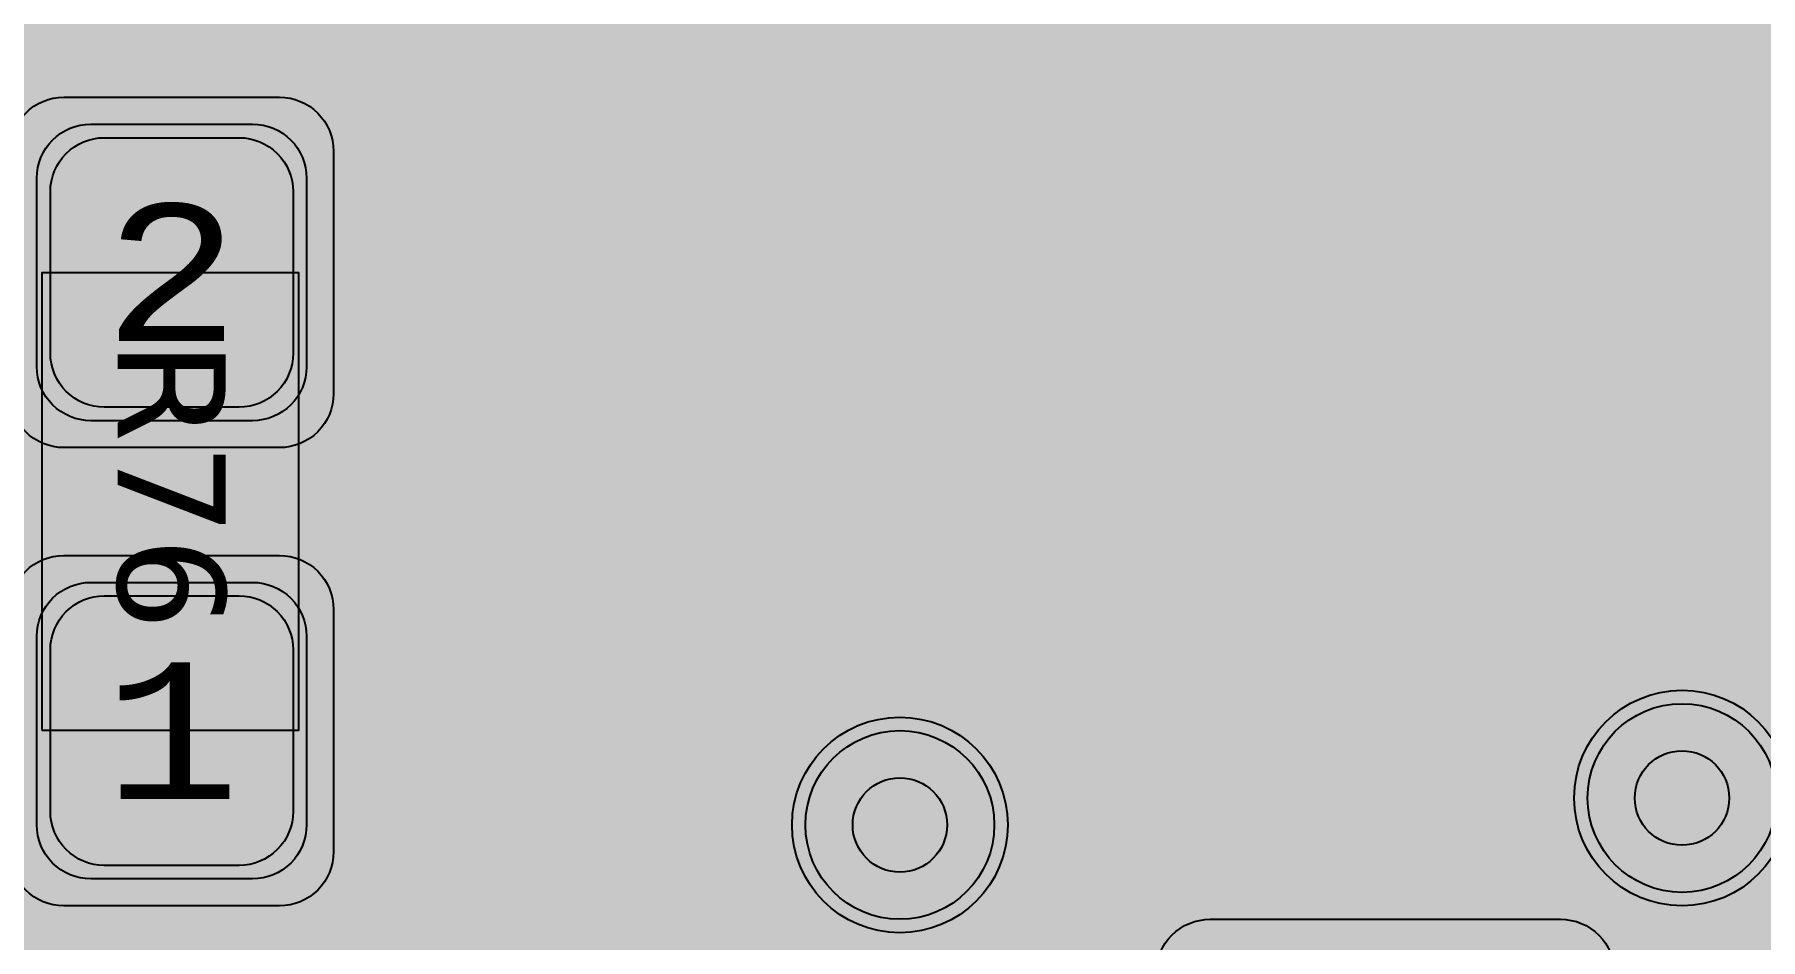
# Model space of a CAD drawing. Extents: x -28 to 199, y -61 to 255.
# Drawn here: x 74.99 to 81.39, y 214.88 to 218.23 of the extents above; entities that cross this region are included whole.
import ezdxf
from ezdxf.enums import TextEntityAlignment as Align

# ---------------------------------------------------------------- set-up
doc = ezdxf.new("R2010")
doc.units = 0
doc.header["$MEASUREMENT"] = 0
for name, color, linetype in [('ASSEMBLY_OUTLINES_TOP', 102, 'CONTINUOUS'), ('ASSEMBLY_PART_NUMBERS_BTM', 191, 'CONTINUOUS'), ('ASSEMBLY_PART_NUMBERS_TOP', 102, 'CONTINUOUS'), ('ASSEMBLY_REF_DES_BTM', 191, 'CONTINUOUS'), ('ASSEMBLY_REF_DES_TOP', 102, 'CONTINUOUS'), ('DRILL_DRAWING', 21, 'CONTINUOUS'), ('GENERATED_SILKSCREEN_BTM', 255, 'CONTINUOUS'), ('GENERATED_SILKSCREEN_TOP', 140, 'CONTINUOUS'), ('PART_PADS_SMD_TOP', 150, 'CONTINUOUS'), ('PIN_NUMBERS_BTM', 8, 'CONTINUOUS'), ('PIN_NUMBERS_TOP', 8, 'CONTINUOUS'), ('PLACEMENT_OUTLINES_TOP', 130, 'CONTINUOUS'), ('PLANE_SHAPES_LAYER_2', 230, 'CONTINUOUS'), ('PLANE_SHAPES_LAYER_3', 81, 'CONTINUOUS'), ('SILKSCREEN_OUTLINES_TOP', 150, 'CONTINUOUS'), ('SILKSCREEN_REF_DES_BTM', 211, 'CONTINUOUS'), ('SILKSCREEN_REF_DES_TOP', 150, 'CONTINUOUS'), ('SOLDERMASK_PADS_TOP', 180, 'CONTINUOUS'), ('SOLDERPASTE_PADS_TOP', 180, 'CONTINUOUS'), ('TRACES_LAYER_2', 230, 'CONTINUOUS'), ('TRACES_LAYER_BOTTOM', 10, 'CONTINUOUS'), ('TRACES_LAYER_TOP', 150, 'CONTINUOUS'), ('VIA_HOLES_LAYER_2', 30, 'CONTINUOUS'), ('VIA_HOLES_LAYER_3', 30, 'CONTINUOUS'), ('VIA_HOLES_LAYER_BOTTOM', 30, 'CONTINUOUS'), ('VIA_HOLES_LAYER_TOP', 30, 'CONTINUOUS'), ('VIA_PADS_LAYER_2', 230, 'CONTINUOUS'), ('VIA_PADS_LAYER_3', 81, 'CONTINUOUS'), ('VIA_PADS_LAYER_BOTTOM', 10, 'CONTINUOUS'), ('VIA_PADS_LAYER_TOP', 150, 'CONTINUOUS')]:
    doc.layers.add(name, color=color, linetype=linetype)
doc.styles.add('COURIER_NEW', font='COUR.TTF')
doc.styles.add('VERDANA', font='verdana.TTF')
doc.styles.add('VERIBEST_GERBER_0', font='txt')

msp = doc.modelspace()

# ---------------------------------------------------------------- hatches: boundary and pattern name
at = {"layer": 'PLANE_SHAPES_LAYER_2'}
h = msp.add_hatch(color=256, dxfattribs=at)
h.paths.add_polyline_path([(169.5, 129.25), (149.5, 129.25), (142.25, 122), (142.25, 90.5), (147.5, 90.5), (147.5, 80), (154, 80), (154, 69.25), (131.75, 69.25), (131.75, 73.25), (121.25, 73.25), (121.25, 81), (110.5, 81), (110.5, 125.75), (106.5, 125.75), (106.5, 128.75), (93.5, 128.75), (93.5, 120.25), (91.75, 120.25), (91.75, 121.5), (80, 121.5), (80, 118.25), (73.25, 118.25), (73.25, 124.5), (67.5, 124.5), (67.5, 128), (57.75, 128), (57.75, 120.25), (55.25, 120.25), (55.25, 121.5), (47.5, 121.5), (47.5, 119), (35, 119), (35, 134.75), (32.75, 134.75), (32.75, 159.75), (29.25, 159.75), (29.25, 175.25), (22.5, 175.25), (22.5, 195.25), (17.25, 195.25), (17.25, 198), (22.5, 198), (22.5, 216.5), (40.25, 216.5), (40.25, 235.5), (54.5, 235.5), (54.5, 254), (87.25, 254), (87.25, 236.25), (86.25, 236.25), (86.25, 228.75), (81, 228.75), (81, 218.75), (95.25, 218.75), (95.25, 194.5), (87, 194.5), (87, 172), (131.1, 172), (131.1, 208.75), (115.5, 208.75), (115.5, 213.75), (106.75, 213.75), (106.75, 218.75), (110.25, 222.25), (110.25, 226.25), (142.5, 226.25), (142.5, 221.5), (160.5, 221.5), (160.5, 240.75), (169.5, 240.75)])
h.paths.add_polyline_path([(35.5, 149.5), (41.75, 149.5), (41.75, 152), (39.25, 152), (39.25, 154), (37.75, 154), (37.75, 152), (35.5, 152)], flags=16)
h.paths.add_polyline_path([(37.5, 125.75), (37.5, 128.75), (42.75, 128.75), (42.75, 125.75)], flags=16)
h.paths.add_polyline_path([(52, 127.75), (52, 130.75), (54.25, 130.75), (54.25, 127.75)], flags=16)
h.paths.add_polyline_path([(50.75, 219.5), (50.75, 226.5), (71.75, 226.5), (71.75, 219.5)], flags=16)
h.paths.add_polyline_path([(66.5, 150.75), (66.5, 177.5), (72.25, 177.5), (72.25, 150.75)], flags=16)
h.paths.add_polyline_path([(47.25, 185.25), (73, 185.25), (73, 188.25), (70.25, 188.25), (70.25, 191), (47.25, 191)], flags=16)
h.paths.add_polyline_path([(84.5, 208), (84.5, 212.75), (85, 212.75), (85, 208)], flags=16)
h.paths.add_polyline_path([(61.5, 137.25), (87.75, 137.25), (87.75, 140.5), (84.75, 140.5), (84.75, 143), (61.5, 143)], flags=16)
h.paths.add_polyline_path([(88.75, 127), (88.75, 130), (91, 130), (91, 127)], flags=16)
h.paths.add_polyline_path([(85.5, 130.25), (85.5, 132.5), (91, 132.5), (91, 130.25)], flags=16)
h.paths.add_polyline_path([(108.75, 142.25), (135.75, 142.25), (135.75, 145.75), (132.25, 145.75), (132.25, 149), (108.75, 149)], flags=16)
h.paths.add_polyline_path([(114.25, 126.75), (140.75, 126.75), (140.75, 129.75), (137.25, 129.75), (137.25, 133), (114.25, 133)], flags=16)
h.paths.add_polyline_path([(155.25, 180.25), (166.25, 180.25), (166.25, 186.25), (152.25, 186.25), (152.25, 183), (155.25, 183)], flags=16)
at = {"layer": 'PLANE_SHAPES_LAYER_3'}
h = msp.add_hatch(color=256, dxfattribs=at)
h.paths.add_polyline_path([(169.5, 129.25), (149.5, 129.25), (142.25, 122), (142.25, 90.5), (147.5, 90.5), (147.5, 80), (154, 80), (154, 69.25), (131.75, 69.25), (131.75, 73.25), (121.25, 73.25), (121.25, 81), (110.5, 81), (110.5, 125.75), (106.5, 125.75), (106.5, 128.75), (93.5, 128.75), (93.5, 120.25), (91.75, 120.25), (91.75, 121.5), (80, 121.5), (80, 118.25), (73.25, 118.25), (73.25, 124.5), (67.5, 124.5), (67.5, 127.75), (58.25, 127.75), (58.25, 130.25), (88.75, 130.25), (88.75, 127), (91, 127), (91, 132.5), (55, 132.5), (55, 131.25), (52, 131.25), (52, 127.75), (55, 127.75), (55, 127.25), (57.75, 127.25), (57.75, 120.25), (55.25, 120.25), (55.25, 121.5), (47.5, 121.5), (47.5, 119), (35, 119), (35, 134.75), (32.75, 134.75), (32.75, 159.75), (29.25, 159.75), (29.25, 175.25), (22.5, 175.25), (22.5, 195.25), (17.25, 195.25), (17.25, 198), (22.5, 198), (22.5, 216.5), (40.25, 216.5), (40.25, 235.5), (54.5, 235.5), (54.5, 254), (87.25, 254), (87.25, 236.25), (86.25, 236.25), (86.25, 228.75), (81, 228.75), (81, 218.75), (95.25, 218.75), (95.25, 194.5), (87, 194.5), (87, 172), (131.1, 172), (131.1, 208.75), (115.5, 208.75), (115.5, 213.75), (106.75, 213.75), (106.75, 218.75), (110.25, 222.25), (110.25, 226.25), (142.5, 226.25), (142.5, 221.5), (160.5, 221.5), (160.5, 240.75), (169.5, 240.75)])
h.paths.add_polyline_path([(35.5, 149.5), (41.75, 149.5), (41.75, 152), (39.25, 152), (39.25, 154), (37.75, 154), (37.75, 152), (35.5, 152)], flags=16)
h.paths.add_polyline_path([(37.5, 125.75), (37.5, 128.75), (42.75, 128.75), (42.75, 125.75)], flags=16)
h.paths.add_polyline_path([(50.75, 219.5), (50.75, 226.5), (71.75, 226.5), (71.75, 219.5)], flags=16)
h.paths.add_polyline_path([(66.5, 150.75), (66.5, 177.5), (72.25, 177.5), (72.25, 150.75)], flags=16)
h.paths.add_polyline_path([(47.25, 185.25), (73, 185.25), (73, 188.25), (70.25, 188.25), (70.25, 191), (47.25, 191)], flags=16)
h.paths.add_polyline_path([(84.5, 208), (84.5, 212.75), (85, 212.75), (85, 208)], flags=16)
h.paths.add_polyline_path([(61.5, 137.25), (87.75, 137.25), (87.75, 140.5), (84.75, 140.5), (84.75, 143), (61.5, 143)], flags=16)
h.paths.add_polyline_path([(108.75, 142.25), (135.75, 142.25), (135.75, 145.75), (132.25, 145.75), (132.25, 149), (108.75, 149)], flags=16)
h.paths.add_polyline_path([(114.25, 126.75), (140.75, 126.75), (140.75, 129.75), (137.25, 129.75), (137.25, 133), (114.25, 133)], flags=16)
h.paths.add_polyline_path([(155.25, 180.25), (166.25, 180.25), (166.25, 186.25), (152.25, 186.25), (152.25, 183), (155.25, 183)], flags=16)
at = {"layer": 'VIA_HOLES_LAYER_2'}
h = msp.add_hatch(color=256, dxfattribs=at)
edge = h.paths.add_edge_path()
edge.add_arc((81.1, 215.4), 0.175, 0, 360)
h = msp.add_hatch(color=256, dxfattribs=at)
edge = h.paths.add_edge_path()
edge.add_arc((78.2, 215.3), 0.175, 0, 360)
at = {"layer": 'VIA_HOLES_LAYER_3'}
h = msp.add_hatch(color=256, dxfattribs=at)
edge = h.paths.add_edge_path()
edge.add_arc((81.1, 215.4), 0.175, 0, 360)
h = msp.add_hatch(color=256, dxfattribs=at)
edge = h.paths.add_edge_path()
edge.add_arc((78.2, 215.3), 0.175, 0, 360)
at = {"layer": 'VIA_HOLES_LAYER_BOTTOM'}
h = msp.add_hatch(color=256, dxfattribs=at)
edge = h.paths.add_edge_path()
edge.add_arc((81.1, 215.4), 0.175, 0, 360)
h = msp.add_hatch(color=256, dxfattribs=at)
edge = h.paths.add_edge_path()
edge.add_arc((78.2, 215.3), 0.175, 0, 360)
at = {"layer": 'VIA_HOLES_LAYER_TOP'}
h = msp.add_hatch(color=256, dxfattribs=at)
edge = h.paths.add_edge_path()
edge.add_arc((81.1, 215.4), 0.175, 0, 360)
h = msp.add_hatch(color=256, dxfattribs=at)
edge = h.paths.add_edge_path()
edge.add_arc((78.2, 215.3), 0.175, 0, 360)

# ---------------------------------------------------------------- linework, layer by layer
at = {"layer": 'ASSEMBLY_OUTLINES_TOP'}
msp.add_lwpolyline([(75.02, 215.65), (75.02, 217.35), (75.97, 217.35), (75.97, 215.65)], close=True, dxfattribs=at)
at = {"layer": 'GENERATED_SILKSCREEN_BTM', "const_width": 0.15}
for points in [[(74.86602, 217.27842), (75.11322, 217.27842), (75.11682, 217.27962), (75.12522, 217.28202), (75.12762, 217.28322), (75.13242, 217.28682), (75.29682, 217.48842), (75.29922, 217.49442), (75.30042, 217.49562), (75.30042, 217.49802), (75.30162, 217.50042), (75.30162, 217.50162), (75.30162, 217.50402), (75.30162, 217.90842), (75.30042, 217.91322), (75.29922, 217.91802), (75.29682, 217.92282), (75.13242, 218.12442), (75.12642, 218.13042), (75.11922, 218.13162), (75.11082, 218.13042), (75.10242, 218.12562), (75.09642, 218.12082), (75.09162, 218.11242), (75.09042, 218.10522), (75.09282, 218.09682), (75.25242, 217.90122), (75.25242, 217.51362), (75.10122, 217.32642), (74.87802, 217.32642)], [(79.8636, 216.3704), (79.8652, 216.3648), (79.8644, 216.3592), (79.8612, 216.3544), (79.8564, 216.3512), (79.8508, 216.3496), (79.8452, 216.3488), (79.8404, 216.3504), (79.8364, 216.3552), (79.4052, 217.1224), (79.4036, 217.1264), (79.4036, 217.1296), (79.4036, 217.1328), (79.4052, 217.136), (79.4076, 217.1408), (79.4108, 217.144), (79.4148, 217.1456), (79.4188, 217.1464), (79.9588, 217.1464), (79.9644, 217.1448), (79.9692, 217.1408), (79.9716, 217.136), (79.9724, 217.1296), (79.9716, 217.124), (79.9692, 217.1184), (79.9644, 217.1144), (79.9588, 217.1136), (79.446, 217.1136), (79.8636, 216.3704)], [(80.5884, 216.3496), (80.7236, 216.4592), (80.726, 216.4608), (80.7276, 216.4632), (80.7284, 216.4656), (80.7284, 216.468), (80.7276, 216.4736), (80.7244, 216.4792), (80.7204, 216.4832), (80.7156, 216.4864), (80.71, 216.4872), (80.7044, 216.4856), (80.574, 216.3792), (80.3156, 216.3792), (80.1908, 216.48), (80.1908, 216.6288), (80.314, 216.7304), (80.4468, 216.7304), (80.4532, 216.732), (80.4572, 216.7352), (80.4596, 216.7408), (80.4604, 216.7464), (80.4596, 216.752), (80.4572, 216.7568), (80.4532, 216.7608), (80.4468, 216.7624), (80.314, 216.7624), (80.1908, 216.864), (80.1908, 217.0128), (80.3156, 217.1136), (80.574, 217.1136), (80.7044, 217.0072), (80.71, 217.0056), (80.7156, 217.0064), (80.7204, 217.0088), (80.7244, 217.0136), (80.7276, 217.0184), (80.7284, 217.024), (80.7284, 217.0272), (80.7276, 217.0296), (80.726, 217.032), (80.7236, 217.0336), (80.5884, 217.1432), (80.586, 217.144), (80.5836, 217.1448), (80.5828, 217.1456), (80.5796, 217.1464), (80.31, 217.1464), (80.306, 217.1456), (80.3044, 217.1448), (80.3028, 217.144), (80.2996, 217.1432), (80.1644, 217.0336), (80.162, 217.0296), (80.1612, 217.0264), (80.1596, 217.024), (80.1588, 217.0208), (80.1588, 216.856), (80.1596, 216.8536), (80.1612, 216.848), (80.162, 216.844), (80.1644, 216.8424), (80.282, 216.7464), (80.1644, 216.6504), (80.1636, 216.6488), (80.162, 216.6472), (80.1612, 216.6464), (80.1612, 216.6448), (80.1596, 216.6392), (80.1588, 216.6368), (80.1588, 216.472), (80.1596, 216.468), (80.1612, 216.4648), (80.162, 216.4616), (80.1644, 216.4592), (80.2996, 216.3496), (80.3028, 216.348), (80.3036, 216.3472), (80.306, 216.3472), (80.3068, 216.3464), (80.3076, 216.3464), (80.31, 216.3464), (80.5796, 216.3464), (80.5828, 216.3472), (80.586, 216.348), (80.5884, 216.3496)], [(81.3356, 216.8712), (81.3388, 216.8704), (81.3412, 216.8696), (81.3444, 216.868), (81.4532, 216.78), (81.4532, 217.1136), (80.9308, 217.1136), (80.9252, 217.1152), (80.9204, 217.1184), (80.918, 217.124), (80.9172, 217.1296), (80.918, 217.136), (80.9204, 217.1408), (80.9252, 217.1448), (80.9308, 217.1464), (81.4708, 217.1464)], [(75.29682, 216.78882), (75.13242, 216.99042), (75.12882, 216.99642), (75.12402, 216.99762), (75.11922, 217.00002), (75.11322, 217.00122), (74.29002, 217.00122)], [(74.30202, 216.95202), (75.10122, 216.95202), (75.25242, 216.76722), (75.25242, 216.37962), (75.09282, 216.18162), (75.09042, 216.17682), (75.08922, 216.17082), (75.09042, 216.16482), (75.09402, 216.15882), (75.09882, 216.15282), (75.10482, 216.14922), (75.11082, 216.14682), (75.11922, 216.14562), (75.12642, 216.14802), (75.13242, 216.15282), (75.29682, 216.35562), (75.29922, 216.36042), (75.30042, 216.36162), (75.30042, 216.36522), (75.30162, 216.36642), (75.30162, 216.36762), (75.30162, 216.37122), (75.30162, 216.77562), (75.30042, 216.78042), (75.29922, 216.78522), (75.29682, 216.78882)], [(81.4796, 216.46), (81.3444, 216.3496), (81.342, 216.348), (81.3388, 216.348), (81.3356, 216.3464), (81.066, 216.3464), (81.0644, 216.3464), (81.0628, 216.3472), (81.062, 216.3472), (81.0604, 216.348), (81.0588, 216.348), (81.0556, 216.3496), (80.9204, 216.46), (80.918, 216.4624), (80.9172, 216.464), (80.9156, 216.4688), (80.9148, 216.472), (80.9148, 216.7456), (80.9156, 216.7488), (80.9172, 216.7536), (80.9172, 216.7552), (80.9188, 216.756), (80.9196, 216.7576), (80.9204, 216.7592), (81.0556, 216.868), (81.0596, 216.8696), (81.0628, 216.8704), (81.066, 216.8712), (81.3356, 216.8712)], [(81.4676, 216.7296), (81.4636, 216.7304), (81.4604, 216.7328), (81.33, 216.8392), (81.0716, 216.8392), (80.9468, 216.7376), (80.9468, 216.48), (81.0716, 216.38), (81.33, 216.38), (81.4604, 216.4856), (81.466, 216.488)], [(74.20122, 215.48682), (75.25242, 215.48682), (75.25242, 215.69682)], [(75.25242, 215.69682), (75.25482, 215.70642), (75.25962, 215.71122), (75.26802, 215.71482), (75.27762, 215.71602), (75.28602, 215.71482), (75.29442, 215.71122), (75.30042, 215.70642), (75.30162, 215.69682), (75.30162, 215.22882), (75.30042, 215.22042), (75.29442, 215.21322), (75.28602, 215.20962), (75.27762, 215.20842), (75.26802, 215.20962), (75.25962, 215.21322), (75.25482, 215.22042), (75.25242, 215.22882), (75.25242, 215.44002), (74.12562, 215.44002)]]:
    msp.add_lwpolyline(points, dxfattribs=at)
at = {"layer": 'GENERATED_SILKSCREEN_TOP', "const_width": 0.15}
for points in [[(78.5232, 217.6412), (78.6376, 217.7444), (78.6416, 217.75), (78.6432, 217.7556), (78.6432, 218.1708), (78.6416, 218.1764), (78.6384, 218.1812), (78.6328, 218.1852), (78.6272, 218.1868), (78.2776, 218.1868), (78.2752, 218.1868), (78.2728, 218.1868), (77.8592, 218.1868), (77.8536, 218.1852), (77.848, 218.1812), (77.844, 218.1764), (77.8432, 218.1708), (77.8432, 217.7508), (77.9576, 217.6196), (77.9624, 217.6164), (77.9688, 217.6148), (78.14, 217.6148), (78.2728, 217.7324), (78.34, 217.6484), (78.3432, 217.646), (78.3472, 217.6436), (78.3512, 217.642), (78.3536, 217.6412), (78.5232, 217.6412)], [(78.2584, 218.1532), (78.2584, 217.7644), (78.1264, 217.6468), (77.976, 217.6468), (77.876, 217.762), (77.876, 218.1532), (78.2584, 218.1532)], [(78.6104, 218.1532), (78.6104, 217.7636), (78.5112, 217.674), (78.3624, 217.674), (78.2912, 217.762), (78.2912, 218.1532), (78.6104, 218.1532)], [(79.526, 218.122), (79.5252, 218.1284), (79.5212, 218.1316), (79.5156, 218.134), (79.5092, 218.1348), (79.5036, 218.134), (79.498, 218.1316), (79.494, 218.1284), (79.4932, 218.122), (79.4932, 217.81), (79.494, 217.8044), (79.498, 217.7996), (79.5036, 217.7972), (79.5092, 217.7964), (79.5156, 217.7972), (79.5212, 217.7996), (79.5252, 217.8044), (79.526, 217.81), (79.526, 217.9508), (80.2772, 217.9508), (80.2828, 217.9516), (80.2868, 217.954), (80.2892, 217.958), (80.29, 217.9636), (80.2908, 217.9676), (80.2908, 217.9716), (80.2892, 217.9748), (80.286, 217.978), (80.0668, 218.134), (80.0612, 218.1364), (80.0564, 218.1364), (80.0508, 218.134), (80.0468, 218.13), (80.0436, 218.1252), (80.042, 218.1196), (80.0436, 218.114), (80.0476, 218.11), (80.2268, 217.982), (79.526, 217.982), (79.526, 218.122)], [(76.9592, 217.1752), (76.9608, 217.1728), (76.9648, 217.172), (76.9688, 217.1696), (76.9728, 217.1696), (77.1376, 217.1696), (77.1416, 217.1696), (77.144, 217.172), (77.1464, 217.172), (77.1472, 217.1728), (77.148, 217.1736), (77.1504, 217.1752), (77.26, 217.3112), (77.2616, 217.3152), (77.2624, 217.3176), (77.2632, 217.3216), (77.2632, 217.7248), (77.2616, 217.732), (77.2576, 217.736), (77.2536, 217.7408), (77.2472, 217.7424), (76.4792, 217.7424), (76.4728, 217.7408), (76.4688, 217.7368), (76.4664, 217.732), (76.4656, 217.7264), (76.4664, 217.72), (76.4688, 217.7144), (76.4728, 217.7104), (76.4792, 217.7088), (76.8472, 217.7088), (76.8472, 217.3328), (76.4744, 217.2016), (76.4688, 217.1984), (76.4656, 217.1928), (76.4648, 217.1864), (76.4664, 217.1816), (76.4696, 217.1768), (76.4736, 217.1728), (76.4784, 217.1704), (76.4848, 217.172), (76.8576, 217.3032), (76.9592, 217.1752)], [(77.2304, 217.7088), (77.2304, 217.3256), (77.1296, 217.2016), (76.9808, 217.2016), (76.8792, 217.3256), (76.8792, 217.7088), (77.2304, 217.7088)], [(79.5092, 217.0236), (79.5036, 217.0228), (79.4988, 217.0188), (79.4964, 217.0132), (79.4956, 217.0076), (79.4964, 217.002), (79.4988, 216.9972), (79.5036, 216.9932), (79.5092, 216.9916), (79.7516, 216.9916), (79.7516, 216.954), (79.7532, 216.9484), (79.7564, 216.9436), (79.762, 216.9412), (79.7676, 216.9404), (79.774, 216.9412), (79.7796, 216.9436), (79.7836, 216.9484), (79.7852, 216.954), (79.7852, 216.9916), (80.2548, 216.9916), (80.2588, 216.9924), (80.262, 216.994), (80.2652, 216.998), (80.2676, 217.002), (80.2692, 217.0068), (80.27, 217.0116), (80.2692, 217.0156), (80.266, 217.0196), (79.7804, 217.5052), (79.7756, 217.5084), (79.7708, 217.51), (79.766, 217.5092), (79.7604, 217.506), (79.7564, 217.5044), (79.754, 217.5012), (79.7524, 217.498), (79.7516, 217.494), (79.7516, 217.0236), (79.5092, 217.0236)], [(79.7852, 217.454), (80.214, 217.0236), (79.7852, 217.0236), (79.7852, 217.454)], [(77.8672, 217.3196), (77.8616, 217.3212), (77.856, 217.3204), (77.8512, 217.3164), (77.848, 217.3124), (77.8464, 217.3068), (77.8456, 217.3012), (77.848, 217.2964), (77.852, 217.2924), (78.6192, 216.8612), (78.6232, 216.8596), (78.6264, 216.8596), (78.6296, 216.8596), (78.6328, 216.8612), (78.6376, 216.8636), (78.6408, 216.8668), (78.6424, 216.8708), (78.6432, 216.8748), (78.6432, 217.4148), (78.6416, 217.4204), (78.6376, 217.4244), (78.6328, 217.4276), (78.6264, 217.4284), (78.6208, 217.4276), (78.6152, 217.4244), (78.6112, 217.4204), (78.6104, 217.4148), (78.6104, 216.902), (77.8672, 217.3196)], [(76.4872, 216.8752), (76.4816, 216.8768), (76.476, 216.876), (76.4712, 216.872), (76.468, 216.868), (76.4664, 216.8624), (76.4656, 216.8568), (76.468, 216.852), (76.472, 216.848), (77.2392, 216.4168), (77.2432, 216.4152), (77.2464, 216.4152), (77.2496, 216.4152), (77.2528, 216.4168), (77.2576, 216.4192), (77.2608, 216.4224), (77.2624, 216.4264), (77.2632, 216.4304), (77.2632, 216.9704), (77.2616, 216.976), (77.2576, 216.98), (77.2528, 216.9832), (77.2464, 216.984), (77.2408, 216.9832), (77.2352, 216.98), (77.2312, 216.976), (77.2304, 216.9704), (77.2304, 216.4576), (76.4872, 216.8752)], [(80.29, 216.322), (80.1804, 216.1876), (80.1764, 216.1836), (80.17, 216.1828), (80.166, 216.1836), (80.162, 216.1852), (80.158, 216.1876), (80.1548, 216.1916), (80.1524, 216.1956), (80.1516, 216.1996), (80.1516, 216.2036), (80.154, 216.2068), (80.2604, 216.338), (80.2604, 216.5972), (80.1596, 216.7204), (79.8724, 216.7204), (79.9612, 216.6116), (79.962, 216.6084), (79.9628, 216.6068), (79.9628, 216.606), (79.9636, 216.606), (79.9644, 216.602), (79.9644, 216.3324), (79.9636, 216.3292), (79.9628, 216.3284), (79.9628, 216.3276), (79.962, 216.3252), (79.9612, 216.322), (79.8524, 216.1876), (79.8508, 216.1868), (79.8492, 216.1852), (79.8484, 216.1844), (79.8468, 216.1844), (79.8412, 216.1828), (79.8388, 216.182), (79.6188, 216.182), (79.6148, 216.1828), (79.6116, 216.1844), (79.6084, 216.1852), (79.606, 216.1876), (79.4964, 216.322), (79.4948, 216.326), (79.494, 216.3268), (79.494, 216.3284), (79.494, 216.33), (79.4932, 216.3308), (79.4932, 216.3324), (79.4932, 216.602), (79.494, 216.6052), (79.4948, 216.6084), (79.4964, 216.6116), (79.606, 216.746), (79.6076, 216.7476), (79.6084, 216.7492), (79.6108, 216.7508), (79.6164, 216.7524), (79.6188, 216.7532), (80.1676, 216.7532), (80.1716, 216.7524), (80.1748, 216.7508), (80.1772, 216.7492), (80.178, 216.7476), (80.1804, 216.746), (80.29, 216.6116), (80.2908, 216.6084), (80.2916, 216.606), (80.2924, 216.6052), (80.2932, 216.602), (80.2932, 216.3324), (80.2924, 216.3292), (80.2924, 216.3284), (80.2916, 216.3276), (80.2908, 216.3252), (80.29, 216.322)], [(79.8308, 216.7204), (79.6268, 216.7204), (79.526, 216.5972), (79.526, 216.3388), (79.6268, 216.214), (79.8308, 216.214), (79.9324, 216.3388), (79.9324, 216.5972), (79.8308, 216.7204)], [(77.8464, 216.5324), (77.956, 216.6668), (77.96, 216.6708), (77.9648, 216.6716), (77.9704, 216.6708), (77.976, 216.6676), (77.9808, 216.6644), (77.9832, 216.6588), (77.984, 216.654), (77.9824, 216.6484), (77.876, 216.518), (77.876, 216.2596), (77.9768, 216.1348), (78.264, 216.1348), (78.176, 216.2436), (78.1744, 216.2468), (78.1736, 216.2476), (78.1728, 216.25), (78.1728, 216.2532), (78.1728, 216.5228), (78.1728, 216.526), (78.1752, 216.5308), (78.176, 216.5324), (78.2848, 216.6668), (78.2856, 216.6684), (78.2872, 216.67), (78.2896, 216.6716), (78.2952, 216.6732), (78.2984, 216.674), (78.5176, 216.674), (78.5216, 216.6732), (78.5248, 216.6716), (78.5272, 216.67), (78.528, 216.6684), (78.5304, 216.6668), (78.64, 216.5324), (78.6408, 216.5292), (78.6416, 216.5268), (78.6424, 216.526), (78.6432, 216.5228), (78.6432, 216.2532), (78.6424, 216.25), (78.6424, 216.2492), (78.6416, 216.2484), (78.6408, 216.246), (78.64, 216.2428), (78.5304, 216.1084), (78.5272, 216.106), (78.5232, 216.1052), (78.5208, 216.1036), (78.5176, 216.1028), (77.9688, 216.1028), (77.9664, 216.1036), (77.9608, 216.1052), (77.9592, 216.106), (77.956, 216.1084), (77.8464, 216.2428), (77.8448, 216.2468), (77.844, 216.2476), (77.844, 216.2492), (77.844, 216.2508), (77.8432, 216.2516), (77.8432, 216.2532), (77.8432, 216.5228), (77.844, 216.526), (77.8448, 216.5292), (77.8464, 216.5324)], [(78.5096, 216.6412), (78.3064, 216.6412), (78.2048, 216.518), (78.2048, 216.2596), (78.3064, 216.1348), (78.5096, 216.1348), (78.6104, 216.2596), (78.6104, 216.518), (78.5096, 216.6412)], [(77.26, 215.7984), (77.1504, 215.664), (77.1464, 215.66), (77.14, 215.6592), (77.136, 215.66), (77.132, 215.6616), (77.128, 215.664), (77.1248, 215.668), (77.1224, 215.672), (77.1216, 215.676), (77.1216, 215.68), (77.124, 215.6832), (77.2304, 215.8144), (77.2304, 216.0736), (77.1296, 216.1968), (76.8424, 216.1968), (76.9312, 216.088), (76.932, 216.0848), (76.9328, 216.0832), (76.9328, 216.0824), (76.9336, 216.0824), (76.9344, 216.0784), (76.9344, 215.8088), (76.9336, 215.8056), (76.9328, 215.8048), (76.9328, 215.804), (76.932, 215.8016), (76.9312, 215.7984), (76.8224, 215.664), (76.8208, 215.6632), (76.8192, 215.6616), (76.8184, 215.6608), (76.8168, 215.6608), (76.8112, 215.6592), (76.8088, 215.6584), (76.5888, 215.6584), (76.5848, 215.6592), (76.5816, 215.6608), (76.5784, 215.6616), (76.576, 215.664), (76.4664, 215.7984), (76.4648, 215.8024), (76.464, 215.8032), (76.464, 215.8048), (76.464, 215.8064), (76.4632, 215.8072), (76.4632, 215.8088), (76.4632, 216.0784), (76.464, 216.0816), (76.4648, 216.0848), (76.4664, 216.088), (76.576, 216.2224), (76.5776, 216.224), (76.5784, 216.2256), (76.5808, 216.2272), (76.5864, 216.2288), (76.5888, 216.2296), (77.1376, 216.2296), (77.1416, 216.2288), (77.1448, 216.2272), (77.1472, 216.2256), (77.148, 216.224), (77.1504, 216.2224), (77.26, 216.088), (77.2608, 216.0848), (77.2616, 216.0824), (77.2624, 216.0816), (77.2632, 216.0784), (77.2632, 215.8088), (77.2624, 215.8056), (77.2624, 215.8048), (77.2616, 215.804), (77.2608, 215.8016), (77.26, 215.7984)], [(76.8008, 216.1968), (76.5968, 216.1968), (76.496, 216.0736), (76.496, 215.8152), (76.5968, 215.6904), (76.8008, 215.6904), (76.9024, 215.8152), (76.9024, 216.0736), (76.8008, 216.1968)]]:
    msp.add_lwpolyline(points, dxfattribs=at)
for points in [[(75.020005, 216.207911, 1.22306e-05), (75.019995, 216.207902), (75.019995, 216.792098, 1.22306e-05), (75.020005, 216.792089), (75.020005, 216.207911)], [(75.970005, 216.216156, 1.1642e-05), (75.969995, 216.216164), (75.969995, 216.783836, 1.1642e-05), (75.970005, 216.783844), (75.970005, 216.216156)]]:
    msp.add_lwpolyline(points, format="xyb", dxfattribs=at)
at = {"layer": 'PART_PADS_SMD_TOP'}
for points in [[(75.2, 216.8, -0.4142135624), (75, 217), (75, 217.7, -0.4142135624), (75.2, 217.9), (75.8, 217.9, -0.4142135624), (76, 217.7), (76, 217, -0.4142135624), (75.8, 216.8)], [(75.2, 215.1, -0.4142135624), (75, 215.3), (75, 216, -0.4142135624), (75.2, 216.2), (75.8, 216.2, -0.4142135624), (76, 216), (76, 215.3, -0.4142135624), (75.8, 215.1)]]:
    msp.add_lwpolyline(points, format="xyb", close=True, dxfattribs=at)
at = {"layer": 'PLACEMENT_OUTLINES_TOP'}
msp.add_lwpolyline([(75.02, 215.65), (75.02, 217.35), (75.97, 217.35), (75.97, 215.65)], close=True, dxfattribs=at)
at = {"layer": 'SILKSCREEN_OUTLINES_TOP'}
msp.add_lwpolyline([(75.02, 215.65), (75.02, 217.35), (75.97, 217.35), (75.97, 215.65)], close=True, dxfattribs=at)
at = {"layer": 'SOLDERMASK_PADS_TOP'}
for points in [[(75.1, 216.7, -0.4142135624), (74.9, 216.9), (74.9, 217.8, -0.4142135624), (75.1, 218), (75.9, 218, -0.4142135624), (76.1, 217.8), (76.1, 216.9, -0.4142135624), (75.9, 216.7)], [(75.1, 215, -0.4142135624), (74.9, 215.2), (74.9, 216.1, -0.4142135624), (75.1, 216.3), (75.9, 216.3, -0.4142135624), (76.1, 216.1), (76.1, 215.2, -0.4142135624), (75.9, 215)], [(79.15, 214.75, -0.4142135624), (79.35, 214.95), (80.65, 214.95, -0.4142135624), (80.85, 214.75), (80.85, 213.65, -0.4142135624), (80.65, 213.45), (79.35, 213.45, -0.4142135624), (79.15, 213.65)]]:
    msp.add_lwpolyline(points, format="xyb", close=True, dxfattribs=at)
at = {"layer": 'SOLDERPASTE_PADS_TOP'}
for points in [[(75.25, 216.85, -0.4142135624), (75.05, 217.05), (75.05, 217.65, -0.4142135624), (75.25, 217.85), (75.75, 217.85, -0.4142135624), (75.95, 217.65), (75.95, 217.05, -0.4142135624), (75.75, 216.85)], [(75.25, 215.15, -0.4142135624), (75.05, 215.35), (75.05, 215.95, -0.4142135624), (75.25, 216.15), (75.75, 216.15, -0.4142135624), (75.95, 215.95), (75.95, 215.35, -0.4142135624), (75.75, 215.15)]]:
    msp.add_lwpolyline(points, format="xyb", close=True, dxfattribs=at)
at = {"layer": 'TRACES_LAYER_2', "const_width": 0.35}
for points in [[(39, 157.75), (39, 164.278948), (39.977084, 165.256032), (39.977084, 195.954471), (60.237, 216.214387), (76.851201, 216.214387), (80.742914, 220.1061), (91.363492, 220.1061), (91.940199, 220.682807), (101.119002, 220.682807), (104.461707, 224.025512), (105.460006, 224.025512), (107.101084, 225.66659), (107.101084, 228.559662), (109.375, 230.833578), (109.375, 237.875), (108.5, 238.75)], [(108.5, 236.75), (108.5, 230.833578), (106.588042, 228.92162), (106.588042, 225.860655), (105.279387, 224.552), (104.281088, 224.552), (100.911895, 221.182807), (91.457807, 221.182807), (90.977327, 220.702327), (80.533007, 220.702327), (76.721293, 216.890613), (60.206119, 216.890613), (39.477084, 196.161578), (39.477084, 165.651779), (37.478919, 163.653614), (37.478919, 157.997487), (37.231432, 157.75), (36.75, 157.75)]]:
    msp.add_lwpolyline(points, dxfattribs=at)
at = {"layer": 'TRACES_LAYER_BOTTOM', "const_width": 0.5}
for points in [[(78.2, 215.3), (78.2, 227.010052), (71.925769, 233.284283), (70.59486, 233.284283)], [(85.5, 217.6), (81.133629, 217.6), (79.761811, 216.228182), (79.761811, 212.075211), (80.187022, 211.65), (82.25, 211.65)], [(81.1, 215.4), (81.25, 215.25), (82.4, 215.25)], [(78.2, 215.3), (78.2, 210.17368), (81.056043, 207.317637), (81.056043, 205.725054), (83.181097, 203.6), (84.25, 203.6)]]:
    msp.add_lwpolyline(points, dxfattribs=at)
at = {"layer": 'TRACES_LAYER_TOP'}
for points, const_width in [([(105.907864, 223.8), (101.033983, 223.8), (95.657992, 218.424009), (80.131692, 218.424009), (77.964795, 220.590906), (77.964795, 223.795179), (75.807829, 225.952145), (54.699639, 225.952145), (53.722272, 224.974778), (53.722272, 219.967896), (56.333332, 217.356836), (56.333332, 214.453813), (55.979519, 214.1), (53.75, 214.1)], 0.5), ([(70.25, 224.25), (71.75, 222.75), (71.75, 220.24051), (72.986018, 219.004492), (74.816819, 219.004492), (75.5, 218.321311), (75.5, 217.35)], 0.5), ([(97.6, 215.75), (97.6, 216.720788), (96.82185, 217.498938), (83.670933, 217.498938), (83.665871, 217.504), (82.834129, 217.504), (82.829067, 217.498938), (77.348938, 217.498938), (75.5, 215.65)], 0.5), ([(72.5, 214.6), (76.957973, 214.6), (77.657973, 215.3), (78.2, 215.3)], 0.5), ([(78.25, 214.1), (78.25, 215.25), (78.2, 215.3)], 0.5), ([(81.1, 215.4), (81.1, 215.25)], 0.35), ([(80, 214.2), (80.1, 214.2), (81.1, 215.2), (81.1, 215.25)], 0.35), ([(81.1, 215.25), (82.15, 214.2), (82.25, 214.2)], 0.35)]:
    msp.add_lwpolyline(points, dxfattribs=dict(at, const_width=const_width))
at = {"layer": 'VIA_HOLES_LAYER_2'}
for centre in [(81.1, 215.4), (78.2, 215.3)]:
    msp.add_circle(centre, 0.175, dxfattribs=at)
at = {"layer": 'VIA_HOLES_LAYER_3'}
for centre in [(81.1, 215.4), (78.2, 215.3)]:
    msp.add_circle(centre, 0.175, dxfattribs=at)
at = {"layer": 'VIA_HOLES_LAYER_BOTTOM'}
for centre in [(81.1, 215.4), (78.2, 215.3)]:
    msp.add_circle(centre, 0.175, dxfattribs=at)
at = {"layer": 'VIA_HOLES_LAYER_TOP'}
for centre in [(81.1, 215.4), (78.2, 215.3)]:
    msp.add_circle(centre, 0.175, dxfattribs=at)
at = {"layer": 'VIA_PADS_LAYER_2'}
for centre in [(81.1, 215.4), (78.2, 215.3)]:
    msp.add_circle(centre, 0.4, dxfattribs=at)
at = {"layer": 'VIA_PADS_LAYER_3'}
for centre in [(81.1, 215.4), (78.2, 215.3)]:
    msp.add_circle(centre, 0.4, dxfattribs=at)
at = {"layer": 'VIA_PADS_LAYER_BOTTOM'}
for centre in [(81.1, 215.4), (78.2, 215.3)]:
    msp.add_circle(centre, 0.35, dxfattribs=at)
at = {"layer": 'VIA_PADS_LAYER_TOP'}
for centre in [(81.1, 215.4), (78.2, 215.3)]:
    msp.add_circle(centre, 0.35, dxfattribs=at)

# ---------------------------------------------------------------- texts
at = {"layer": 'ASSEMBLY_PART_NUMBERS_BTM', "style": 'VERIBEST_GERBER_0', "text_generation_flag": 2}
for s, p in [('CL10B104KB8SFNC', (78.21, 240.75)), ('GRM32DR71E106KA12L', (78.79, 237.25))]:
    msp.add_text(s, height=2.032, rotation=90, dxfattribs=at).set_placement(p, align=Align.TOP_LEFT)
for s, p in [('NLFV32T-1R0M-EF', (91, 219.21)), ('ERJ-3EKF10R7V', (83.25, 217.79))]:
    msp.add_text(s, height=2.032, dxfattribs=at).set_placement(p, align=Align.TOP_LEFT)
at = {"layer": 'ASSEMBLY_PART_NUMBERS_TOP', "style": 'VERIBEST_GERBER_0'}
for s, p in [('CL21B106KOQNNNE', (83.96, 223.75)), ('ERJ-3GEY0R00V', (78.04, 216.5))]:
    msp.add_text(s, height=2.032, rotation=270, dxfattribs=at).set_placement(p, align=Align.TOP_LEFT)
at = {"layer": 'ASSEMBLY_REF_DES_BTM', "style": 'VERDANA', "text_generation_flag": 2}
for s, p in [('OSC18', (75.6, 216.7)), ('OSC16', (76.55, 215))]:
    msp.add_text(s, height=1.2, dxfattribs=at).set_placement(p, align=Align.TOP_LEFT)
at = {"layer": 'ASSEMBLY_REF_DES_TOP', "style": 'VERDANA'}
msp.add_text('R76', height=0.4, rotation=270, dxfattribs=at).set_placement((75.7, 217.1), align=Align.TOP_LEFT)
at = {"layer": 'DRILL_DRAWING', "style": 'VERIBEST_GERBER_0'}
for p in [(81.1, 215.4), (78.2, 215.3)]:
    msp.add_text('A', height=2, dxfattribs=at).set_placement(p, align=Align.MIDDLE_CENTER)
at = {"layer": 'PIN_NUMBERS_BTM', "style": 'COURIER_NEW'}
for s, p in [('2', (75.5, 217.35)), ('1', (75.5, 215.65))]:
    msp.add_text(s, height=0.508, dxfattribs=at).set_placement(p, align=Align.MIDDLE_CENTER)
at = {"layer": 'PIN_NUMBERS_TOP', "style": 'COURIER_NEW'}
for s, p in [('2', (75.5, 217.35)), ('1', (75.5, 215.65))]:
    msp.add_text(s, height=0.508, dxfattribs=at).set_placement(p, align=Align.MIDDLE_CENTER)
at = {"layer": 'SILKSCREEN_REF_DES_BTM', "style": 'VERIBEST_GERBER_0', "text_generation_flag": 2}
msp.add_text('OSC19', height=1.2, rotation=90, dxfattribs=at).set_placement((74.10642, 219.43122), align=Align.TOP_LEFT)
msp.add_text('R537', height=0.8, dxfattribs=at).set_placement((82.35, 217.16), align=Align.TOP_LEFT)
at = {"layer": 'SILKSCREEN_REF_DES_TOP', "style": 'VERIBEST_GERBER_0'}
for s, p in [('C146', (80.29, 219.1)), ('FB79', (78.64, 219.05)), ('R76', (77.26, 217.85))]:
    msp.add_text(s, height=0.8, rotation=270, dxfattribs=at).set_placement(p, align=Align.TOP_LEFT)

doc.saveas('drawing.dxf')
